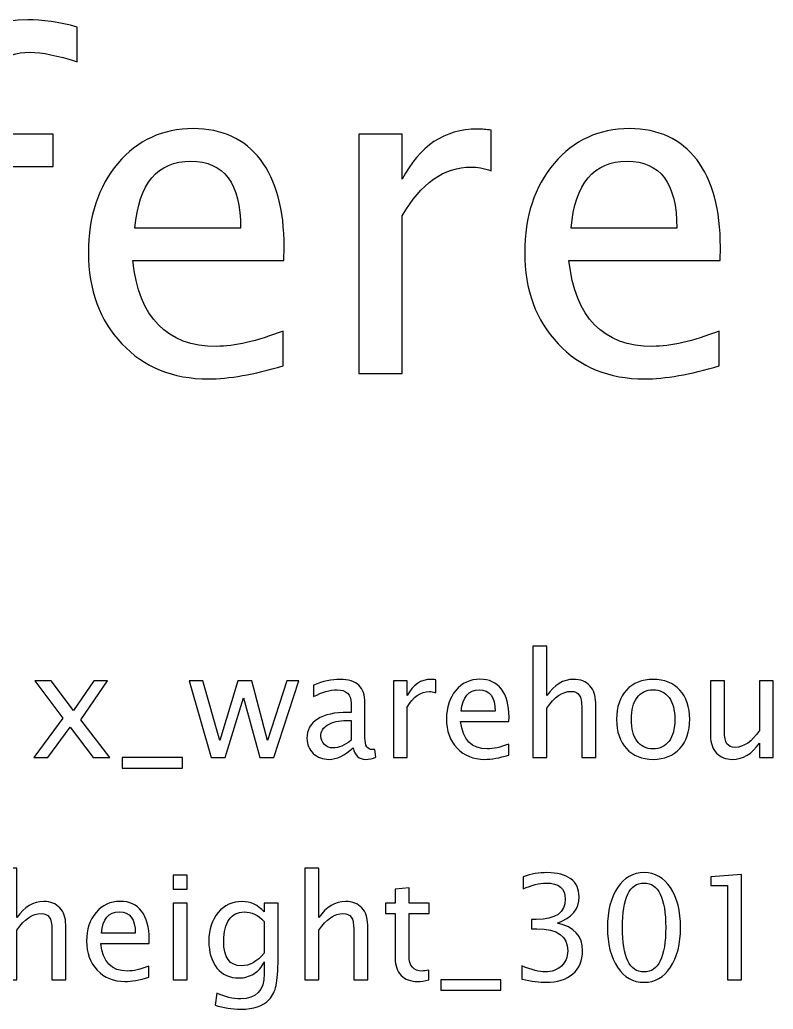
# Model space of a CAD drawing. Header units: centimetres. Extents: x -57 to 52, y -52 to 59.
# Drawn here: x -35.51 to -26.68, y 40.22 to 51.81 of the extents above; entities that cross this region are included whole.
import ezdxf

# ---------------------------------------------------------------- set-up
doc = ezdxf.new("R2010")
doc.units = ezdxf.units.CM
doc.header["$MEASUREMENT"] = 0
doc.layers.add('Layer 1', color=7, linetype='Continuous')

msp = doc.modelspace()

# ---------------------------------------------------------------- linework, layer by layer
at = {"layer": 'Layer 1'}
for points, knots in [([(-36.33189, 47.67044), (-36.33189, 47.67044), (-36.33189, 50.09402), (-36.33189, 50.09402), (-36.33189, 50.09402), (-36.33189, 50.09402), (-36.72965, 50.09402), (-36.72965, 50.09402), (-36.72965, 50.09402), (-36.72965, 50.09402), (-36.72965, 50.47503), (-36.72965, 50.47503), (-36.72965, 50.47503), (-36.72965, 50.47503), (-36.33189, 50.47503), (-36.33189, 50.47503), (-36.33189, 50.47503), (-36.33189, 50.47503), (-36.33189, 50.81105), (-36.33189, 50.81105), (-36.33189, 50.81105), (-36.33189, 51.47956), (-36.02674, 51.81382), (-35.41643, 51.81382), (-35.41643, 51.81382), (-35.24533, 51.81382), (-35.05131, 51.7856), (-34.83435, 51.72915), (-34.83435, 51.72915), (-34.83435, 51.72915), (-34.83435, 51.32169), (-34.83435, 51.32169), (-34.83435, 51.32169), (-35.06453, 51.39578), (-35.24886, 51.43282), (-35.38733, 51.43282), (-35.38733, 51.43282), (-35.55578, 51.43282), (-35.67043, 51.39313), (-35.73129, 51.31287), (-35.73129, 51.31287), (-35.79302, 51.23262), (-35.82389, 51.08357), (-35.82389, 50.86573), (-35.82389, 50.86573), (-35.82389, 50.86573), (-35.82389, 50.47503), (-35.82389, 50.47503), (-35.82389, 50.47503), (-35.82389, 50.47503), (-35.11922, 50.47503), (-35.11922, 50.47503), (-35.11922, 50.47503), (-35.11922, 50.47503), (-35.11922, 50.09402), (-35.11922, 50.09402), (-35.11922, 50.09402), (-35.11922, 50.09402), (-35.82389, 50.09402), (-35.82389, 50.09402), (-35.82389, 50.09402), (-35.82389, 50.09402), (-35.82389, 47.67044), (-35.82389, 47.67044), (-35.82389, 47.67044), (-35.82389, 47.67044), (-36.33189, 47.67044), (-36.33189, 47.67044)], [0, 0, 0, 0, 0.05555556, 0.05555556, 0.05555556, 0.05555556, 0.11111111, 0.11111111, 0.11111111, 0.11111111, 0.16666667, 0.16666667, 0.16666667, 0.16666667, 0.22222222, 0.22222222, 0.22222222, 0.22222222, 0.27777778, 0.27777778, 0.27777778, 0.27777778, 0.33333333, 0.33333333, 0.33333333, 0.33333333, 0.38888889, 0.38888889, 0.38888889, 0.38888889, 0.44444444, 0.44444444, 0.44444444, 0.44444444, 0.5, 0.5, 0.5, 0.5, 0.55555556, 0.55555556, 0.55555556, 0.55555556, 0.61111111, 0.61111111, 0.61111111, 0.61111111, 0.66666667, 0.66666667, 0.66666667, 0.66666667, 0.72222222, 0.72222222, 0.72222222, 0.72222222, 0.77777778, 0.77777778, 0.77777778, 0.77777778, 0.83333333, 0.83333333, 0.83333333, 0.83333333, 0.88888889, 0.88888889, 0.88888889, 0.88888889, 1, 1, 1, 1]), ([(-32.42311, 47.7604), (-32.76442, 47.65809), (-33.05635, 47.60694), (-33.29976, 47.60694), (-33.29976, 47.60694), (-33.71516, 47.60694), (-34.05294, 47.74452), (-34.31312, 48.01881), (-34.31312, 48.01881), (-34.57329, 48.29309), (-34.70382, 48.64852), (-34.70382, 49.08596), (-34.70382, 49.08596), (-34.70382, 49.51018), (-34.58917, 49.85855), (-34.35898, 50.13107), (-34.35898, 50.13107), (-34.12879, 50.40271), (-33.83422, 50.53853), (-33.47527, 50.53853), (-33.47527, 50.53853), (-33.13572, 50.53853), (-32.8729, 50.4177), (-32.68769, 50.17605), (-32.68769, 50.17605), (-32.50249, 49.93439), (-32.40988, 49.5922), (-32.40988, 49.14858), (-32.40988, 49.14858), (-32.40988, 49.14858), (-32.41253, 48.99336), (-32.41253, 48.99336), (-32.41253, 48.99336), (-32.41253, 48.99336), (-34.18524, 48.99336), (-34.18524, 48.99336), (-34.18524, 48.99336), (-34.11115, 48.32308), (-33.78395, 47.98794), (-33.20451, 47.98794), (-33.20451, 47.98794), (-32.99196, 47.98794), (-32.73179, 48.04791), (-32.42311, 48.16786), (-32.42311, 48.16786), (-32.42311, 48.16786), (-32.42311, 47.7604), (-32.42311, 47.7604)], [0, 0, 0, 0, 0.07692308, 0.07692308, 0.07692308, 0.07692308, 0.15384615, 0.15384615, 0.15384615, 0.15384615, 0.23076923, 0.23076923, 0.23076923, 0.23076923, 0.30769231, 0.30769231, 0.30769231, 0.30769231, 0.38461538, 0.38461538, 0.38461538, 0.38461538, 0.46153846, 0.46153846, 0.46153846, 0.46153846, 0.53846154, 0.53846154, 0.53846154, 0.53846154, 0.61538462, 0.61538462, 0.61538462, 0.61538462, 0.69230769, 0.69230769, 0.69230769, 0.69230769, 0.76923077, 0.76923077, 0.76923077, 0.76923077, 0.84615385, 0.84615385, 0.84615385, 0.84615385, 1, 1, 1, 1]), ([(-27.3096, 47.7604), (-27.65091, 47.65809), (-27.94284, 47.60694), (-28.18625, 47.60694), (-28.18625, 47.60694), (-28.60165, 47.60694), (-28.93943, 47.74452), (-29.19961, 48.01881), (-29.19961, 48.01881), (-29.45978, 48.29309), (-29.59031, 48.64852), (-29.59031, 49.08596), (-29.59031, 49.08596), (-29.59031, 49.51018), (-29.47566, 49.85855), (-29.24547, 50.13107), (-29.24547, 50.13107), (-29.01528, 50.40271), (-28.72071, 50.53853), (-28.36176, 50.53853), (-28.36176, 50.53853), (-28.02221, 50.53853), (-27.75939, 50.4177), (-27.57418, 50.17605), (-27.57418, 50.17605), (-27.38898, 49.93439), (-27.29637, 49.5922), (-27.29637, 49.14858), (-27.29637, 49.14858), (-27.29637, 49.14858), (-27.29902, 48.99336), (-27.29902, 48.99336), (-27.29902, 48.99336), (-27.29902, 48.99336), (-29.07173, 48.99336), (-29.07173, 48.99336), (-29.07173, 48.99336), (-28.99764, 48.32308), (-28.67044, 47.98794), (-28.091, 47.98794), (-28.091, 47.98794), (-27.87845, 47.98794), (-27.61828, 48.04791), (-27.3096, 48.16786), (-27.3096, 48.16786), (-27.3096, 48.16786), (-27.3096, 47.7604), (-27.3096, 47.7604)], [0, 0, 0, 0, 0.07692308, 0.07692308, 0.07692308, 0.07692308, 0.15384615, 0.15384615, 0.15384615, 0.15384615, 0.23076923, 0.23076923, 0.23076923, 0.23076923, 0.30769231, 0.30769231, 0.30769231, 0.30769231, 0.38461538, 0.38461538, 0.38461538, 0.38461538, 0.46153846, 0.46153846, 0.46153846, 0.46153846, 0.53846154, 0.53846154, 0.53846154, 0.53846154, 0.61538462, 0.61538462, 0.61538462, 0.61538462, 0.69230769, 0.69230769, 0.69230769, 0.69230769, 0.76923077, 0.76923077, 0.76923077, 0.76923077, 0.84615385, 0.84615385, 0.84615385, 0.84615385, 1, 1, 1, 1]), ([(-31.53323, 47.67044), (-31.53323, 47.67044), (-31.53323, 50.47503), (-31.53323, 50.47503), (-31.53323, 50.47503), (-31.53323, 50.47503), (-31.02523, 50.47503), (-31.02523, 50.47503), (-31.02523, 50.47503), (-31.02523, 50.47503), (-31.02523, 49.94498), (-31.02523, 49.94498), (-31.02523, 49.94498), (-30.82326, 50.33744), (-30.53046, 50.53323), (-30.14593, 50.53323), (-30.14593, 50.53323), (-30.0939, 50.53323), (-30.03921, 50.52882), (-29.98277, 50.52), (-29.98277, 50.52), (-29.98277, 50.52), (-29.98277, 50.04464), (-29.98277, 50.04464), (-29.98277, 50.04464), (-30.07096, 50.07374), (-30.14858, 50.08873), (-30.2156, 50.08873), (-30.2156, 50.08873), (-30.5384, 50.08873), (-30.80827, 49.89823), (-31.02523, 49.51635), (-31.02523, 49.51635), (-31.02523, 49.51635), (-31.02523, 47.67044), (-31.02523, 47.67044), (-31.02523, 47.67044), (-31.02523, 47.67044), (-31.53323, 47.67044), (-31.53323, 47.67044)], [0, 0, 0, 0, 0.09090909, 0.09090909, 0.09090909, 0.09090909, 0.18181818, 0.18181818, 0.18181818, 0.18181818, 0.27272727, 0.27272727, 0.27272727, 0.27272727, 0.36363636, 0.36363636, 0.36363636, 0.36363636, 0.45454545, 0.45454545, 0.45454545, 0.45454545, 0.54545455, 0.54545455, 0.54545455, 0.54545455, 0.63636364, 0.63636364, 0.63636364, 0.63636364, 0.72727273, 0.72727273, 0.72727273, 0.72727273, 0.81818182, 0.81818182, 0.81818182, 0.81818182, 1, 1, 1, 1]), ([(-34.15878, 49.37436), (-34.15878, 49.37436), (-32.92053, 49.37436), (-32.92053, 49.37436), (-32.92053, 49.37436), (-32.92053, 49.89647), (-33.11544, 50.15752), (-33.50437, 50.15752), (-33.50437, 50.15752), (-33.89596, 50.15752), (-34.1138, 49.89647), (-34.15878, 49.37436)], [0, 0, 0, 0, 0.25, 0.25, 0.25, 0.25, 0.5, 0.5, 0.5, 0.5, 1, 1, 1, 1]), ([(-29.04527, 49.37436), (-29.04527, 49.37436), (-27.80702, 49.37436), (-27.80702, 49.37436), (-27.80702, 49.37436), (-27.80702, 49.89647), (-28.00193, 50.15752), (-28.39086, 50.15752), (-28.39086, 50.15752), (-28.78245, 50.15752), (-29.00029, 49.89647), (-29.04527, 49.37436)], [0, 0, 0, 0, 0.25, 0.25, 0.25, 0.25, 0.5, 0.5, 0.5, 0.5, 1, 1, 1, 1]), ([(-29.49319, 43.17044), (-29.49319, 43.17044), (-29.49319, 44.476), (-29.49319, 44.476), (-29.49319, 44.476), (-29.49319, 44.476), (-29.33063, 44.476), (-29.33063, 44.476), (-29.33063, 44.476), (-29.33063, 44.476), (-29.33063, 43.89829), (-29.33063, 43.89829), (-29.33063, 43.89829), (-29.24455, 44.02388), (-29.139, 44.08653), (-29.01426, 44.08653), (-29.01426, 44.08653), (-28.9358, 44.08653), (-28.87343, 44.06198), (-28.82743, 44.01259), (-28.82743, 44.01259), (-28.78143, 43.96348), (-28.75829, 43.89716), (-28.75829, 43.81419), (-28.75829, 43.81419), (-28.75829, 43.81419), (-28.75829, 43.17044), (-28.75829, 43.17044), (-28.75829, 43.17044), (-28.75829, 43.17044), (-28.92084, 43.17044), (-28.92084, 43.17044), (-28.92084, 43.17044), (-28.92084, 43.17044), (-28.92084, 43.76113), (-28.92084, 43.76113), (-28.92084, 43.76113), (-28.92084, 43.82773), (-28.93072, 43.87515), (-28.9502, 43.90337), (-28.9502, 43.90337), (-28.96995, 43.93187), (-29.00241, 43.94599), (-29.04784, 43.94599), (-29.04784, 43.94599), (-29.14775, 43.94599), (-29.24201, 43.88079), (-29.33063, 43.75041), (-29.33063, 43.75041), (-29.33063, 43.75041), (-29.33063, 43.17044), (-29.33063, 43.17044), (-29.33063, 43.17044), (-29.33063, 43.17044), (-29.49319, 43.17044), (-29.49319, 43.17044)], [0, 0, 0, 0, 0.06666667, 0.06666667, 0.06666667, 0.06666667, 0.13333333, 0.13333333, 0.13333333, 0.13333333, 0.2, 0.2, 0.2, 0.2, 0.26666667, 0.26666667, 0.26666667, 0.26666667, 0.33333333, 0.33333333, 0.33333333, 0.33333333, 0.4, 0.4, 0.4, 0.4, 0.46666667, 0.46666667, 0.46666667, 0.46666667, 0.53333333, 0.53333333, 0.53333333, 0.53333333, 0.6, 0.6, 0.6, 0.6, 0.66666667, 0.66666667, 0.66666667, 0.66666667, 0.73333333, 0.73333333, 0.73333333, 0.73333333, 0.8, 0.8, 0.8, 0.8, 0.86666667, 0.86666667, 0.86666667, 0.86666667, 1, 1, 1, 1]), ([(-35.34422, 43.17044), (-35.34422, 43.17044), (-35.00245, 43.63357), (-35.00245, 43.63357), (-35.00245, 43.63357), (-35.00245, 43.63357), (-35.33406, 44.0679), (-35.33406, 44.0679), (-35.33406, 44.0679), (-35.33406, 44.0679), (-35.14017, 44.0679), (-35.14017, 44.0679), (-35.14017, 44.0679), (-35.14017, 44.0679), (-34.87827, 43.72218), (-34.87827, 43.72218), (-34.87827, 43.72218), (-34.87827, 43.72218), (-34.6412, 44.0679), (-34.6412, 44.0679), (-34.6412, 44.0679), (-34.6412, 44.0679), (-34.48231, 44.0679), (-34.48231, 44.0679), (-34.48231, 44.0679), (-34.48231, 44.0679), (-34.79276, 43.61268), (-34.79276, 43.61268), (-34.79276, 43.61268), (-34.79276, 43.61268), (-34.45522, 43.17044), (-34.45522, 43.17044), (-34.45522, 43.17044), (-34.45522, 43.17044), (-34.6491, 43.17044), (-34.6491, 43.17044), (-34.6491, 43.17044), (-34.6491, 43.17044), (-34.91947, 43.52604), (-34.91947, 43.52604), (-34.91947, 43.52604), (-34.91947, 43.52604), (-35.18109, 43.17044), (-35.18109, 43.17044), (-35.18109, 43.17044), (-35.18109, 43.17044), (-35.34422, 43.17044), (-35.34422, 43.17044)], [0, 0, 0, 0, 0.07692308, 0.07692308, 0.07692308, 0.07692308, 0.15384615, 0.15384615, 0.15384615, 0.15384615, 0.23076923, 0.23076923, 0.23076923, 0.23076923, 0.30769231, 0.30769231, 0.30769231, 0.30769231, 0.38461538, 0.38461538, 0.38461538, 0.38461538, 0.46153846, 0.46153846, 0.46153846, 0.46153846, 0.53846154, 0.53846154, 0.53846154, 0.53846154, 0.61538462, 0.61538462, 0.61538462, 0.61538462, 0.69230769, 0.69230769, 0.69230769, 0.69230769, 0.76923077, 0.76923077, 0.76923077, 0.76923077, 0.84615385, 0.84615385, 0.84615385, 0.84615385, 1, 1, 1, 1]), ([(-33.26423, 43.17044), (-33.26423, 43.17044), (-33.52162, 44.0679), (-33.52162, 44.0679), (-33.52162, 44.0679), (-33.52162, 44.0679), (-33.36301, 44.0679), (-33.36301, 44.0679), (-33.36301, 44.0679), (-33.36301, 44.0679), (-33.16574, 43.3711), (-33.16574, 43.3711), (-33.16574, 43.3711), (-33.16574, 43.3711), (-32.95294, 44.0679), (-32.95294, 44.0679), (-32.95294, 44.0679), (-32.95294, 44.0679), (-32.79038, 44.0679), (-32.79038, 44.0679), (-32.79038, 44.0679), (-32.79038, 44.0679), (-32.60327, 43.37223), (-32.60327, 43.37223), (-32.60327, 43.37223), (-32.60327, 43.37223), (-32.37693, 44.0679), (-32.37693, 44.0679), (-32.37693, 44.0679), (-32.37693, 44.0679), (-32.23808, 44.0679), (-32.23808, 44.0679), (-32.23808, 44.0679), (-32.23808, 44.0679), (-32.53102, 43.17044), (-32.53102, 43.17044), (-32.53102, 43.17044), (-32.53102, 43.17044), (-32.69358, 43.17044), (-32.69358, 43.17044), (-32.69358, 43.17044), (-32.69358, 43.17044), (-32.88606, 43.87035), (-32.88606, 43.87035), (-32.88606, 43.87035), (-32.88606, 43.87035), (-33.10167, 43.17044), (-33.10167, 43.17044), (-33.10167, 43.17044), (-33.10167, 43.17044), (-33.26423, 43.17044), (-33.26423, 43.17044)], [0, 0, 0, 0, 0.07142857, 0.07142857, 0.07142857, 0.07142857, 0.14285714, 0.14285714, 0.14285714, 0.14285714, 0.21428571, 0.21428571, 0.21428571, 0.21428571, 0.28571429, 0.28571429, 0.28571429, 0.28571429, 0.35714286, 0.35714286, 0.35714286, 0.35714286, 0.42857143, 0.42857143, 0.42857143, 0.42857143, 0.5, 0.5, 0.5, 0.5, 0.57142857, 0.57142857, 0.57142857, 0.57142857, 0.64285714, 0.64285714, 0.64285714, 0.64285714, 0.71428571, 0.71428571, 0.71428571, 0.71428571, 0.78571429, 0.78571429, 0.78571429, 0.78571429, 0.85714286, 0.85714286, 0.85714286, 0.85714286, 1, 1, 1, 1]), ([(-31.60195, 43.28474), (-31.6996, 43.19499), (-31.79358, 43.15012), (-31.88389, 43.15012), (-31.88389, 43.15012), (-31.95811, 43.15012), (-32.01992, 43.17326), (-32.06874, 43.21983), (-32.06874, 43.21983), (-32.11785, 43.2664), (-32.1424, 43.3251), (-32.1424, 43.39594), (-32.1424, 43.39594), (-32.1424, 43.49387), (-32.1012, 43.56922), (-32.01879, 43.62171), (-32.01879, 43.62171), (-31.93638, 43.67421), (-31.81813, 43.70045), (-31.66404, 43.70045), (-31.66404, 43.70045), (-31.66404, 43.70045), (-31.62594, 43.70045), (-31.62594, 43.70045), (-31.62594, 43.70045), (-31.62594, 43.70045), (-31.62594, 43.80854), (-31.62594, 43.80854), (-31.62594, 43.80854), (-31.62594, 43.91268), (-31.68012, 43.96461), (-31.78878, 43.96461), (-31.78878, 43.96461), (-31.87288, 43.96461), (-31.96489, 43.93808), (-32.06451, 43.88503), (-32.06451, 43.88503), (-32.06451, 43.88503), (-32.06451, 44.0188), (-32.06451, 44.0188), (-32.06451, 44.0188), (-31.95501, 44.06395), (-31.85172, 44.08653), (-31.75491, 44.08653), (-31.75491, 44.08653), (-31.65529, 44.08653), (-31.58163, 44.06395), (-31.5345, 44.01852), (-31.5345, 44.01852), (-31.48708, 43.97308), (-31.46338, 43.90309), (-31.46338, 43.80854), (-31.46338, 43.80854), (-31.46338, 43.80854), (-31.46338, 43.40299), (-31.46338, 43.40299), (-31.46338, 43.40299), (-31.46338, 43.31014), (-31.43487, 43.26357), (-31.37758, 43.26357), (-31.37758, 43.26357), (-31.37053, 43.26357), (-31.36009, 43.2647), (-31.34626, 43.26696), (-31.34626, 43.26696), (-31.34626, 43.26696), (-31.33469, 43.17665), (-31.33469, 43.17665), (-31.33469, 43.17665), (-31.37166, 43.15887), (-31.4123, 43.15012), (-31.45689, 43.15012), (-31.45689, 43.15012), (-31.5328, 43.15012), (-31.58106, 43.19499), (-31.60195, 43.28474)], [0, 0, 0, 0, 0.05, 0.05, 0.05, 0.05, 0.1, 0.1, 0.1, 0.1, 0.15, 0.15, 0.15, 0.15, 0.2, 0.2, 0.2, 0.2, 0.25, 0.25, 0.25, 0.25, 0.3, 0.3, 0.3, 0.3, 0.35, 0.35, 0.35, 0.35, 0.4, 0.4, 0.4, 0.4, 0.45, 0.45, 0.45, 0.45, 0.5, 0.5, 0.5, 0.5, 0.55, 0.55, 0.55, 0.55, 0.6, 0.6, 0.6, 0.6, 0.65, 0.65, 0.65, 0.65, 0.7, 0.7, 0.7, 0.7, 0.75, 0.75, 0.75, 0.75, 0.8, 0.8, 0.8, 0.8, 0.85, 0.85, 0.85, 0.85, 0.9, 0.9, 0.9, 0.9, 1, 1, 1, 1]), ([(-31.12951, 43.17044), (-31.12951, 43.17044), (-31.12951, 44.0679), (-31.12951, 44.0679), (-31.12951, 44.0679), (-31.12951, 44.0679), (-30.96695, 44.0679), (-30.96695, 44.0679), (-30.96695, 44.0679), (-30.96695, 44.0679), (-30.96695, 43.89829), (-30.96695, 43.89829), (-30.96695, 43.89829), (-30.90232, 44.02388), (-30.80862, 44.08653), (-30.68558, 44.08653), (-30.68558, 44.08653), (-30.66892, 44.08653), (-30.65143, 44.08512), (-30.63336, 44.0823), (-30.63336, 44.0823), (-30.63336, 44.0823), (-30.63336, 43.93018), (-30.63336, 43.93018), (-30.63336, 43.93018), (-30.66159, 43.93949), (-30.68642, 43.94429), (-30.70787, 43.94429), (-30.70787, 43.94429), (-30.81116, 43.94429), (-30.89752, 43.88333), (-30.96695, 43.76113), (-30.96695, 43.76113), (-30.96695, 43.76113), (-30.96695, 43.17044), (-30.96695, 43.17044), (-30.96695, 43.17044), (-30.96695, 43.17044), (-31.12951, 43.17044), (-31.12951, 43.17044)], [0, 0, 0, 0, 0.09090909, 0.09090909, 0.09090909, 0.09090909, 0.18181818, 0.18181818, 0.18181818, 0.18181818, 0.27272727, 0.27272727, 0.27272727, 0.27272727, 0.36363636, 0.36363636, 0.36363636, 0.36363636, 0.45454545, 0.45454545, 0.45454545, 0.45454545, 0.54545455, 0.54545455, 0.54545455, 0.54545455, 0.63636364, 0.63636364, 0.63636364, 0.63636364, 0.72727273, 0.72727273, 0.72727273, 0.72727273, 0.81818182, 0.81818182, 0.81818182, 0.81818182, 1, 1, 1, 1]), ([(-29.77795, 43.19923), (-29.88717, 43.16649), (-29.98059, 43.15012), (-30.05848, 43.15012), (-30.05848, 43.15012), (-30.19141, 43.15012), (-30.2995, 43.19415), (-30.38276, 43.28192), (-30.38276, 43.28192), (-30.46601, 43.36969), (-30.50778, 43.48342), (-30.50778, 43.62341), (-30.50778, 43.62341), (-30.50778, 43.75915), (-30.47109, 43.87063), (-30.39743, 43.95784), (-30.39743, 43.95784), (-30.32377, 44.04476), (-30.22951, 44.08822), (-30.11465, 44.08822), (-30.11465, 44.08822), (-30.00599, 44.08822), (-29.92189, 44.04956), (-29.86262, 43.97223), (-29.86262, 43.97223), (-29.80335, 43.8949), (-29.77372, 43.7854), (-29.77372, 43.64344), (-29.77372, 43.64344), (-29.77372, 43.64344), (-29.77457, 43.59377), (-29.77457, 43.59377), (-29.77457, 43.59377), (-29.77457, 43.59377), (-30.34183, 43.59377), (-30.34183, 43.59377), (-30.34183, 43.59377), (-30.31813, 43.37928), (-30.21342, 43.27204), (-30.028, 43.27204), (-30.028, 43.27204), (-29.95999, 43.27204), (-29.87673, 43.29123), (-29.77795, 43.32961), (-29.77795, 43.32961), (-29.77795, 43.32961), (-29.77795, 43.19923), (-29.77795, 43.19923)], [0, 0, 0, 0, 0.07692308, 0.07692308, 0.07692308, 0.07692308, 0.15384615, 0.15384615, 0.15384615, 0.15384615, 0.23076923, 0.23076923, 0.23076923, 0.23076923, 0.30769231, 0.30769231, 0.30769231, 0.30769231, 0.38461538, 0.38461538, 0.38461538, 0.38461538, 0.46153846, 0.46153846, 0.46153846, 0.46153846, 0.53846154, 0.53846154, 0.53846154, 0.53846154, 0.61538462, 0.61538462, 0.61538462, 0.61538462, 0.69230769, 0.69230769, 0.69230769, 0.69230769, 0.76923077, 0.76923077, 0.76923077, 0.76923077, 0.84615385, 0.84615385, 0.84615385, 0.84615385, 1, 1, 1, 1]), ([(-28.08491, 43.15012), (-28.21671, 43.15012), (-28.32113, 43.19217), (-28.39789, 43.27627), (-28.39789, 43.27627), (-28.47494, 43.36038), (-28.51332, 43.47467), (-28.51332, 43.61889), (-28.51332, 43.61889), (-28.51332, 43.76282), (-28.47494, 43.87684), (-28.39789, 43.96066), (-28.39789, 43.96066), (-28.32113, 44.04448), (-28.21671, 44.08653), (-28.08491, 44.08653), (-28.08491, 44.08653), (-27.95311, 44.08653), (-27.84869, 44.04448), (-27.77192, 43.96066), (-27.77192, 43.96066), (-27.69488, 43.87684), (-27.6565, 43.76282), (-27.6565, 43.61889), (-27.6565, 43.61889), (-27.6565, 43.47467), (-27.69488, 43.36038), (-27.77192, 43.27627), (-27.77192, 43.27627), (-27.84869, 43.19217), (-27.95311, 43.15012), (-28.08491, 43.15012)], [0, 0, 0, 0, 0.11111111, 0.11111111, 0.11111111, 0.11111111, 0.22222222, 0.22222222, 0.22222222, 0.22222222, 0.33333333, 0.33333333, 0.33333333, 0.33333333, 0.44444444, 0.44444444, 0.44444444, 0.44444444, 0.55555556, 0.55555556, 0.55555556, 0.55555556, 0.66666667, 0.66666667, 0.66666667, 0.66666667, 0.77777778, 0.77777778, 0.77777778, 0.77777778, 1, 1, 1, 1]), ([(-26.83974, 43.17044), (-26.83974, 43.17044), (-26.83974, 43.33921), (-26.83974, 43.33921), (-26.83974, 43.33921), (-26.92639, 43.21306), (-27.03166, 43.15012), (-27.15527, 43.15012), (-27.15527, 43.15012), (-27.23373, 43.15012), (-27.2961, 43.17467), (-27.34238, 43.22406), (-27.34238, 43.22406), (-27.38895, 43.27345), (-27.41209, 43.33977), (-27.41209, 43.42359), (-27.41209, 43.42359), (-27.41209, 43.42359), (-27.41209, 44.0679), (-27.41209, 44.0679), (-27.41209, 44.0679), (-27.41209, 44.0679), (-27.24953, 44.0679), (-27.24953, 44.0679), (-27.24953, 44.0679), (-27.24953, 44.0679), (-27.24953, 43.47665), (-27.24953, 43.47665), (-27.24953, 43.47665), (-27.24953, 43.4092), (-27.23965, 43.3615), (-27.22018, 43.33328), (-27.22018, 43.33328), (-27.20042, 43.30478), (-27.16769, 43.29067), (-27.12168, 43.29067), (-27.12168, 43.29067), (-27.02234, 43.29067), (-26.92808, 43.35586), (-26.83974, 43.48653), (-26.83974, 43.48653), (-26.83974, 43.48653), (-26.83974, 44.0679), (-26.83974, 44.0679), (-26.83974, 44.0679), (-26.83974, 44.0679), (-26.67719, 44.0679), (-26.67719, 44.0679), (-26.67719, 44.0679), (-26.67719, 44.0679), (-26.67719, 43.17044), (-26.67719, 43.17044), (-26.67719, 43.17044), (-26.67719, 43.17044), (-26.83974, 43.17044), (-26.83974, 43.17044)], [0, 0, 0, 0, 0.06666667, 0.06666667, 0.06666667, 0.06666667, 0.13333333, 0.13333333, 0.13333333, 0.13333333, 0.2, 0.2, 0.2, 0.2, 0.26666667, 0.26666667, 0.26666667, 0.26666667, 0.33333333, 0.33333333, 0.33333333, 0.33333333, 0.4, 0.4, 0.4, 0.4, 0.46666667, 0.46666667, 0.46666667, 0.46666667, 0.53333333, 0.53333333, 0.53333333, 0.53333333, 0.6, 0.6, 0.6, 0.6, 0.66666667, 0.66666667, 0.66666667, 0.66666667, 0.73333333, 0.73333333, 0.73333333, 0.73333333, 0.8, 0.8, 0.8, 0.8, 0.86666667, 0.86666667, 0.86666667, 0.86666667, 1, 1, 1, 1]), ([(-30.33337, 43.71569), (-30.33337, 43.71569), (-29.93713, 43.71569), (-29.93713, 43.71569), (-29.93713, 43.71569), (-29.93713, 43.88277), (-29.9995, 43.96631), (-30.12396, 43.96631), (-30.12396, 43.96631), (-30.24927, 43.96631), (-30.31897, 43.88277), (-30.33337, 43.71569)], [0, 0, 0, 0, 0.25, 0.25, 0.25, 0.25, 0.5, 0.5, 0.5, 0.5, 1, 1, 1, 1]), ([(-28.08519, 43.27204), (-28.00476, 43.27204), (-27.9421, 43.30224), (-27.89751, 43.36292), (-27.89751, 43.36292), (-27.8532, 43.42331), (-27.83091, 43.50882), (-27.83091, 43.61889), (-27.83091, 43.61889), (-27.83091, 43.72867), (-27.8532, 43.81391), (-27.89751, 43.8743), (-27.89751, 43.8743), (-27.9421, 43.93441), (-28.00476, 43.96461), (-28.08519, 43.96461), (-28.08519, 43.96461), (-28.16591, 43.96461), (-28.22856, 43.93441), (-28.27259, 43.8743), (-28.27259, 43.8743), (-28.31689, 43.81391), (-28.33891, 43.72867), (-28.33891, 43.61889), (-28.33891, 43.61889), (-28.33891, 43.50882), (-28.31689, 43.42331), (-28.27259, 43.36292), (-28.27259, 43.36292), (-28.22856, 43.30224), (-28.16591, 43.27204), (-28.08519, 43.27204)], [0, 0, 0, 0, 0.11111111, 0.11111111, 0.11111111, 0.11111111, 0.22222222, 0.22222222, 0.22222222, 0.22222222, 0.33333333, 0.33333333, 0.33333333, 0.33333333, 0.44444444, 0.44444444, 0.44444444, 0.44444444, 0.55555556, 0.55555556, 0.55555556, 0.55555556, 0.66666667, 0.66666667, 0.66666667, 0.66666667, 0.77777778, 0.77777778, 0.77777778, 0.77777778, 1, 1, 1, 1]), ([(-31.62594, 43.37336), (-31.62594, 43.37336), (-31.62594, 43.60393), (-31.62594, 43.60393), (-31.62594, 43.60393), (-31.62594, 43.60393), (-31.67815, 43.60563), (-31.67815, 43.60563), (-31.67815, 43.60563), (-31.76846, 43.60563), (-31.84127, 43.58897), (-31.89687, 43.55567), (-31.89687, 43.55567), (-31.95219, 43.52209), (-31.97984, 43.47778), (-31.97984, 43.42246), (-31.97984, 43.42246), (-31.97984, 43.3838), (-31.96601, 43.35106), (-31.93864, 43.32425), (-31.93864, 43.32425), (-31.91098, 43.29744), (-31.8774, 43.28389), (-31.8376, 43.28389), (-31.8376, 43.28389), (-31.76987, 43.28389), (-31.69932, 43.31381), (-31.62594, 43.37336)], [0, 0, 0, 0, 0.125, 0.125, 0.125, 0.125, 0.25, 0.25, 0.25, 0.25, 0.375, 0.375, 0.375, 0.375, 0.5, 0.5, 0.5, 0.5, 0.625, 0.625, 0.625, 0.625, 0.75, 0.75, 0.75, 0.75, 1, 1, 1, 1]), ([(-34.30733, 43.04852), (-34.30733, 43.04852), (-34.30733, 43.17044), (-34.30733, 43.17044), (-34.30733, 43.17044), (-34.30733, 43.17044), (-33.6029, 43.17044), (-33.6029, 43.17044), (-33.6029, 43.17044), (-33.6029, 43.17044), (-33.6029, 43.04852), (-33.6029, 43.04852), (-33.6029, 43.04852), (-33.6029, 43.04852), (-34.30733, 43.04852), (-34.30733, 43.04852)], [0, 0, 0, 0, 0.2, 0.2, 0.2, 0.2, 0.4, 0.4, 0.4, 0.4, 0.6, 0.6, 0.6, 0.6, 1, 1, 1, 1]), ([(-35.70546, 40.56835), (-35.70546, 40.56835), (-35.70546, 41.87391), (-35.70546, 41.87391), (-35.70546, 41.87391), (-35.70546, 41.87391), (-35.5429, 41.87391), (-35.5429, 41.87391), (-35.5429, 41.87391), (-35.5429, 41.87391), (-35.5429, 41.2962), (-35.5429, 41.2962), (-35.5429, 41.2962), (-35.45682, 41.42179), (-35.35127, 41.48444), (-35.22653, 41.48444), (-35.22653, 41.48444), (-35.14807, 41.48444), (-35.0857, 41.45989), (-35.0397, 41.4105), (-35.0397, 41.4105), (-34.9937, 41.36139), (-34.97056, 41.29507), (-34.97056, 41.2121), (-34.97056, 41.2121), (-34.97056, 41.2121), (-34.97056, 40.56835), (-34.97056, 40.56835), (-34.97056, 40.56835), (-34.97056, 40.56835), (-35.13311, 40.56835), (-35.13311, 40.56835), (-35.13311, 40.56835), (-35.13311, 40.56835), (-35.13311, 41.15904), (-35.13311, 41.15904), (-35.13311, 41.15904), (-35.13311, 41.22564), (-35.14299, 41.27306), (-35.16247, 41.30128), (-35.16247, 41.30128), (-35.18222, 41.32978), (-35.21468, 41.3439), (-35.26011, 41.3439), (-35.26011, 41.3439), (-35.36002, 41.3439), (-35.45428, 41.2787), (-35.5429, 41.14832), (-35.5429, 41.14832), (-35.5429, 41.14832), (-35.5429, 40.56835), (-35.5429, 40.56835), (-35.5429, 40.56835), (-35.5429, 40.56835), (-35.70546, 40.56835), (-35.70546, 40.56835)], [0, 0, 0, 0, 0.06666667, 0.06666667, 0.06666667, 0.06666667, 0.13333333, 0.13333333, 0.13333333, 0.13333333, 0.2, 0.2, 0.2, 0.2, 0.26666667, 0.26666667, 0.26666667, 0.26666667, 0.33333333, 0.33333333, 0.33333333, 0.33333333, 0.4, 0.4, 0.4, 0.4, 0.46666667, 0.46666667, 0.46666667, 0.46666667, 0.53333333, 0.53333333, 0.53333333, 0.53333333, 0.6, 0.6, 0.6, 0.6, 0.66666667, 0.66666667, 0.66666667, 0.66666667, 0.73333333, 0.73333333, 0.73333333, 0.73333333, 0.8, 0.8, 0.8, 0.8, 0.86666667, 0.86666667, 0.86666667, 0.86666667, 1, 1, 1, 1]), ([(-32.16584, 40.56835), (-32.16584, 40.56835), (-32.16584, 41.87391), (-32.16584, 41.87391), (-32.16584, 41.87391), (-32.16584, 41.87391), (-32.00328, 41.87391), (-32.00328, 41.87391), (-32.00328, 41.87391), (-32.00328, 41.87391), (-32.00328, 41.2962), (-32.00328, 41.2962), (-32.00328, 41.2962), (-31.9172, 41.42179), (-31.81165, 41.48444), (-31.68691, 41.48444), (-31.68691, 41.48444), (-31.60845, 41.48444), (-31.54608, 41.45989), (-31.50008, 41.4105), (-31.50008, 41.4105), (-31.45408, 41.36139), (-31.43094, 41.29507), (-31.43094, 41.2121), (-31.43094, 41.2121), (-31.43094, 41.2121), (-31.43094, 40.56835), (-31.43094, 40.56835), (-31.43094, 40.56835), (-31.43094, 40.56835), (-31.59349, 40.56835), (-31.59349, 40.56835), (-31.59349, 40.56835), (-31.59349, 40.56835), (-31.59349, 41.15904), (-31.59349, 41.15904), (-31.59349, 41.15904), (-31.59349, 41.22564), (-31.60337, 41.27306), (-31.62285, 41.30128), (-31.62285, 41.30128), (-31.6426, 41.32978), (-31.67506, 41.3439), (-31.72049, 41.3439), (-31.72049, 41.3439), (-31.8204, 41.3439), (-31.91466, 41.2787), (-32.00328, 41.14832), (-32.00328, 41.14832), (-32.00328, 41.14832), (-32.00328, 40.56835), (-32.00328, 40.56835), (-32.00328, 40.56835), (-32.00328, 40.56835), (-32.16584, 40.56835), (-32.16584, 40.56835)], [0, 0, 0, 0, 0.06666667, 0.06666667, 0.06666667, 0.06666667, 0.13333333, 0.13333333, 0.13333333, 0.13333333, 0.2, 0.2, 0.2, 0.2, 0.26666667, 0.26666667, 0.26666667, 0.26666667, 0.33333333, 0.33333333, 0.33333333, 0.33333333, 0.4, 0.4, 0.4, 0.4, 0.46666667, 0.46666667, 0.46666667, 0.46666667, 0.53333333, 0.53333333, 0.53333333, 0.53333333, 0.6, 0.6, 0.6, 0.6, 0.66666667, 0.66666667, 0.66666667, 0.66666667, 0.73333333, 0.73333333, 0.73333333, 0.73333333, 0.8, 0.8, 0.8, 0.8, 0.86666667, 0.86666667, 0.86666667, 0.86666667, 1, 1, 1, 1]), ([(-33.711, 41.63007), (-33.711, 41.63007), (-33.711, 41.79263), (-33.711, 41.79263), (-33.711, 41.79263), (-33.711, 41.79263), (-33.54844, 41.79263), (-33.54844, 41.79263), (-33.54844, 41.79263), (-33.54844, 41.79263), (-33.54844, 41.63007), (-33.54844, 41.63007), (-33.54844, 41.63007), (-33.54844, 41.63007), (-33.711, 41.63007), (-33.711, 41.63007)], [0, 0, 0, 0, 0.2, 0.2, 0.2, 0.2, 0.4, 0.4, 0.4, 0.4, 0.6, 0.6, 0.6, 0.6, 1, 1, 1, 1]), ([(-29.62471, 40.57682), (-29.62471, 40.57682), (-29.62471, 40.72922), (-29.62471, 40.72922), (-29.62471, 40.72922), (-29.50844, 40.68293), (-29.41728, 40.65979), (-29.35039, 40.65979), (-29.35039, 40.65979), (-29.27165, 40.65979), (-29.20815, 40.68237), (-29.15933, 40.72781), (-29.15933, 40.72781), (-29.1105, 40.77324), (-29.08623, 40.83251), (-29.08623, 40.90532), (-29.08623, 40.90532), (-29.08623, 41.07804), (-29.20646, 41.1644), (-29.44691, 41.1644), (-29.44691, 41.1644), (-29.44691, 41.1644), (-29.51126, 41.1644), (-29.51126, 41.1644), (-29.51126, 41.1644), (-29.51126, 41.1644), (-29.51126, 41.27362), (-29.51126, 41.27362), (-29.51126, 41.27362), (-29.51126, 41.27362), (-29.45425, 41.27447), (-29.45425, 41.27447), (-29.45425, 41.27447), (-29.22819, 41.27447), (-29.11502, 41.35406), (-29.11502, 41.51351), (-29.11502, 41.51351), (-29.11502, 41.63853), (-29.19009, 41.70119), (-29.33995, 41.70119), (-29.33995, 41.70119), (-29.42038, 41.70119), (-29.50956, 41.67805), (-29.60778, 41.63176), (-29.60778, 41.63176), (-29.60778, 41.63176), (-29.60778, 41.774), (-29.60778, 41.774), (-29.60778, 41.774), (-29.51154, 41.80674), (-29.41869, 41.82311), (-29.32951, 41.82311), (-29.32951, 41.82311), (-29.20815, 41.82311), (-29.11474, 41.79884), (-29.04982, 41.75029), (-29.04982, 41.75029), (-28.98491, 41.70203), (-28.95246, 41.63176), (-28.95246, 41.53976), (-28.95246, 41.53976), (-28.95246, 41.39611), (-29.03741, 41.29366), (-29.20759, 41.2327), (-29.20759, 41.2327), (-29.01031, 41.1867), (-28.91182, 41.07861), (-28.91182, 40.90786), (-28.91182, 40.90786), (-28.91182, 40.79272), (-28.94992, 40.70212), (-29.02584, 40.63637), (-29.02584, 40.63637), (-29.10175, 40.57061), (-29.20618, 40.53787), (-29.33882, 40.53787), (-29.33882, 40.53787), (-29.41446, 40.53787), (-29.50956, 40.55085), (-29.62471, 40.57682)], [0, 0, 0, 0, 0.04761905, 0.04761905, 0.04761905, 0.04761905, 0.0952381, 0.0952381, 0.0952381, 0.0952381, 0.14285714, 0.14285714, 0.14285714, 0.14285714, 0.19047619, 0.19047619, 0.19047619, 0.19047619, 0.23809524, 0.23809524, 0.23809524, 0.23809524, 0.28571429, 0.28571429, 0.28571429, 0.28571429, 0.33333333, 0.33333333, 0.33333333, 0.33333333, 0.38095238, 0.38095238, 0.38095238, 0.38095238, 0.42857143, 0.42857143, 0.42857143, 0.42857143, 0.47619048, 0.47619048, 0.47619048, 0.47619048, 0.52380952, 0.52380952, 0.52380952, 0.52380952, 0.57142857, 0.57142857, 0.57142857, 0.57142857, 0.61904762, 0.61904762, 0.61904762, 0.61904762, 0.66666667, 0.66666667, 0.66666667, 0.66666667, 0.71428571, 0.71428571, 0.71428571, 0.71428571, 0.76190476, 0.76190476, 0.76190476, 0.76190476, 0.80952381, 0.80952381, 0.80952381, 0.80952381, 0.85714286, 0.85714286, 0.85714286, 0.85714286, 0.9047619, 0.9047619, 0.9047619, 0.9047619, 1, 1, 1, 1]), ([(-28.19159, 40.53787), (-28.32, 40.53787), (-28.42357, 40.59685), (-28.50203, 40.71454), (-28.50203, 40.71454), (-28.58077, 40.83223), (-28.62, 40.98745), (-28.62, 41.18049), (-28.62, 41.18049), (-28.62, 41.37353), (-28.58077, 41.52875), (-28.50203, 41.64644), (-28.50203, 41.64644), (-28.42357, 41.76412), (-28.32, 41.82311), (-28.19159, 41.82311), (-28.19159, 41.82311), (-28.06261, 41.82311), (-27.95904, 41.76441), (-27.88058, 41.647), (-27.88058, 41.647), (-27.8024, 41.5296), (-27.76318, 41.37409), (-27.76318, 41.18049), (-27.76318, 41.18049), (-27.76318, 40.98745), (-27.8024, 40.83223), (-27.88058, 40.71454), (-27.88058, 40.71454), (-27.95904, 40.59685), (-28.06261, 40.53787), (-28.19159, 40.53787)], [0, 0, 0, 0, 0.11111111, 0.11111111, 0.11111111, 0.11111111, 0.22222222, 0.22222222, 0.22222222, 0.22222222, 0.33333333, 0.33333333, 0.33333333, 0.33333333, 0.44444444, 0.44444444, 0.44444444, 0.44444444, 0.55555556, 0.55555556, 0.55555556, 0.55555556, 0.66666667, 0.66666667, 0.66666667, 0.66666667, 0.77777778, 0.77777778, 0.77777778, 0.77777778, 1, 1, 1, 1]), ([(-27.21228, 40.56835), (-27.21228, 40.56835), (-27.21228, 41.67071), (-27.21228, 41.67071), (-27.21228, 41.67071), (-27.21228, 41.67071), (-27.40701, 41.67071), (-27.40701, 41.67071), (-27.40701, 41.67071), (-27.40701, 41.67071), (-27.40701, 41.77231), (-27.40701, 41.77231), (-27.40701, 41.77231), (-27.40701, 41.77231), (-27.04972, 41.80279), (-27.04972, 41.80279), (-27.04972, 41.80279), (-27.04972, 41.80279), (-27.04972, 40.56835), (-27.04972, 40.56835), (-27.04972, 40.56835), (-27.04972, 40.56835), (-27.21228, 40.56835), (-27.21228, 40.56835)], [0, 0, 0, 0, 0.14285714, 0.14285714, 0.14285714, 0.14285714, 0.28571429, 0.28571429, 0.28571429, 0.28571429, 0.42857143, 0.42857143, 0.42857143, 0.42857143, 0.57142857, 0.57142857, 0.57142857, 0.57142857, 0.71428571, 0.71428571, 0.71428571, 0.71428571, 1, 1, 1, 1]), ([(-30.71353, 40.56863), (-30.76377, 40.5548), (-30.80751, 40.54803), (-30.84448, 40.54803), (-30.84448, 40.54803), (-30.92746, 40.54803), (-30.99208, 40.57174), (-31.03837, 40.61915), (-31.03837, 40.61915), (-31.08493, 40.66656), (-31.10808, 40.73232), (-31.10808, 40.81671), (-31.10808, 40.81671), (-31.10808, 40.81671), (-31.10808, 41.3439), (-31.10808, 41.3439), (-31.10808, 41.3439), (-31.10808, 41.3439), (-31.2204, 41.3439), (-31.2204, 41.3439), (-31.2204, 41.3439), (-31.2204, 41.3439), (-31.2204, 41.46581), (-31.2204, 41.46581), (-31.2204, 41.46581), (-31.2204, 41.46581), (-31.10808, 41.46581), (-31.10808, 41.46581), (-31.10808, 41.46581), (-31.10808, 41.46581), (-31.10808, 41.62809), (-31.10808, 41.62809), (-31.10808, 41.62809), (-31.10808, 41.62809), (-30.94552, 41.64361), (-30.94552, 41.64361), (-30.94552, 41.64361), (-30.94552, 41.64361), (-30.94552, 41.46581), (-30.94552, 41.46581), (-30.94552, 41.46581), (-30.94552, 41.46581), (-30.71014, 41.46581), (-30.71014, 41.46581), (-30.71014, 41.46581), (-30.71014, 41.46581), (-30.71014, 41.3439), (-30.71014, 41.3439), (-30.71014, 41.3439), (-30.71014, 41.3439), (-30.94552, 41.3439), (-30.94552, 41.3439), (-30.94552, 41.3439), (-30.94552, 41.3439), (-30.94552, 40.84606), (-30.94552, 40.84606), (-30.94552, 40.84606), (-30.94552, 40.72865), (-30.89444, 40.66995), (-30.79255, 40.66995), (-30.79255, 40.66995), (-30.77082, 40.66995), (-30.74458, 40.67362), (-30.71353, 40.68067), (-30.71353, 40.68067), (-30.71353, 40.68067), (-30.71353, 40.56863), (-30.71353, 40.56863)], [0, 0, 0, 0, 0.05555556, 0.05555556, 0.05555556, 0.05555556, 0.11111111, 0.11111111, 0.11111111, 0.11111111, 0.16666667, 0.16666667, 0.16666667, 0.16666667, 0.22222222, 0.22222222, 0.22222222, 0.22222222, 0.27777778, 0.27777778, 0.27777778, 0.27777778, 0.33333333, 0.33333333, 0.33333333, 0.33333333, 0.38888889, 0.38888889, 0.38888889, 0.38888889, 0.44444444, 0.44444444, 0.44444444, 0.44444444, 0.5, 0.5, 0.5, 0.5, 0.55555556, 0.55555556, 0.55555556, 0.55555556, 0.61111111, 0.61111111, 0.61111111, 0.61111111, 0.66666667, 0.66666667, 0.66666667, 0.66666667, 0.72222222, 0.72222222, 0.72222222, 0.72222222, 0.77777778, 0.77777778, 0.77777778, 0.77777778, 0.83333333, 0.83333333, 0.83333333, 0.83333333, 0.88888889, 0.88888889, 0.88888889, 0.88888889, 1, 1, 1, 1]), ([(-28.19187, 40.65979), (-28.02225, 40.65979), (-27.93759, 40.83336), (-27.93759, 41.18049), (-27.93759, 41.18049), (-27.93759, 41.52762), (-28.02225, 41.70119), (-28.19187, 41.70119), (-28.19187, 41.70119), (-28.36092, 41.70119), (-28.44559, 41.52762), (-28.44559, 41.18049), (-28.44559, 41.18049), (-28.44559, 40.83336), (-28.36092, 40.65979), (-28.19187, 40.65979)], [0, 0, 0, 0, 0.2, 0.2, 0.2, 0.2, 0.4, 0.4, 0.4, 0.4, 0.6, 0.6, 0.6, 0.6, 1, 1, 1, 1]), ([(-33.99576, 40.59714), (-34.10498, 40.5644), (-34.1984, 40.54803), (-34.27629, 40.54803), (-34.27629, 40.54803), (-34.40922, 40.54803), (-34.51731, 40.59206), (-34.60057, 40.67983), (-34.60057, 40.67983), (-34.68382, 40.7676), (-34.72559, 40.88133), (-34.72559, 41.02132), (-34.72559, 41.02132), (-34.72559, 41.15706), (-34.6889, 41.26854), (-34.61524, 41.35575), (-34.61524, 41.35575), (-34.54158, 41.44267), (-34.44732, 41.48613), (-34.33246, 41.48613), (-34.33246, 41.48613), (-34.2238, 41.48613), (-34.1397, 41.44747), (-34.08043, 41.37014), (-34.08043, 41.37014), (-34.02116, 41.29281), (-33.99153, 41.18331), (-33.99153, 41.04135), (-33.99153, 41.04135), (-33.99153, 41.04135), (-33.99238, 40.99168), (-33.99238, 40.99168), (-33.99238, 40.99168), (-33.99238, 40.99168), (-34.55964, 40.99168), (-34.55964, 40.99168), (-34.55964, 40.99168), (-34.53594, 40.77719), (-34.43123, 40.66995), (-34.24581, 40.66995), (-34.24581, 40.66995), (-34.1778, 40.66995), (-34.09454, 40.68914), (-33.99576, 40.72752), (-33.99576, 40.72752), (-33.99576, 40.72752), (-33.99576, 40.59714), (-33.99576, 40.59714)], [0, 0, 0, 0, 0.07692308, 0.07692308, 0.07692308, 0.07692308, 0.15384615, 0.15384615, 0.15384615, 0.15384615, 0.23076923, 0.23076923, 0.23076923, 0.23076923, 0.30769231, 0.30769231, 0.30769231, 0.30769231, 0.38461538, 0.38461538, 0.38461538, 0.38461538, 0.46153846, 0.46153846, 0.46153846, 0.46153846, 0.53846154, 0.53846154, 0.53846154, 0.53846154, 0.61538462, 0.61538462, 0.61538462, 0.61538462, 0.69230769, 0.69230769, 0.69230769, 0.69230769, 0.76923077, 0.76923077, 0.76923077, 0.76923077, 0.84615385, 0.84615385, 0.84615385, 0.84615385, 1, 1, 1, 1]), ([(-33.711, 40.56835), (-33.711, 40.56835), (-33.711, 41.46581), (-33.711, 41.46581), (-33.711, 41.46581), (-33.711, 41.46581), (-33.54844, 41.46581), (-33.54844, 41.46581), (-33.54844, 41.46581), (-33.54844, 41.46581), (-33.54844, 40.56835), (-33.54844, 40.56835), (-33.54844, 40.56835), (-33.54844, 40.56835), (-33.711, 40.56835), (-33.711, 40.56835)], [0, 0, 0, 0, 0.2, 0.2, 0.2, 0.2, 0.4, 0.4, 0.4, 0.4, 0.6, 0.6, 0.6, 0.6, 1, 1, 1, 1]), ([(-33.21824, 40.27032), (-33.21824, 40.27032), (-33.19905, 40.41087), (-33.19905, 40.41087), (-33.19905, 40.41087), (-33.10479, 40.36684), (-33.01138, 40.34483), (-32.91909, 40.34483), (-32.91909, 40.34483), (-32.73593, 40.34483), (-32.6442, 40.44191), (-32.6442, 40.6358), (-32.6442, 40.6358), (-32.6442, 40.6358), (-32.6442, 40.77691), (-32.6442, 40.77691), (-32.6442, 40.77691), (-32.67243, 40.71736), (-32.7125, 40.67136), (-32.76471, 40.63834), (-32.76471, 40.63834), (-32.81692, 40.60532), (-32.87506, 40.58867), (-32.93913, 40.58867), (-32.93913, 40.58867), (-33.04778, 40.58867), (-33.13386, 40.62762), (-33.19736, 40.70551), (-33.19736, 40.70551), (-33.26086, 40.7834), (-33.29275, 40.88895), (-33.29275, 41.02216), (-33.29275, 41.02216), (-33.29275, 41.15848), (-33.25663, 41.26967), (-33.18438, 41.35575), (-33.18438, 41.35575), (-33.11185, 41.44154), (-33.01843, 41.48444), (-32.90357, 41.48444), (-32.90357, 41.48444), (-32.8031, 41.48444), (-32.71645, 41.4438), (-32.6442, 41.36224), (-32.6442, 41.36224), (-32.6442, 41.36224), (-32.6442, 41.46581), (-32.6442, 41.46581), (-32.6442, 41.46581), (-32.6442, 41.46581), (-32.48165, 41.46581), (-32.48165, 41.46581), (-32.48165, 41.46581), (-32.48165, 41.46581), (-32.48165, 40.81332), (-32.48165, 40.81332), (-32.48165, 40.81332), (-32.48165, 40.67305), (-32.48898, 40.5692), (-32.50366, 40.50175), (-32.50366, 40.50175), (-32.51805, 40.43429), (-32.54571, 40.37898), (-32.58578, 40.33608), (-32.58578, 40.33608), (-32.6569, 40.26073), (-32.7681, 40.22291), (-32.91909, 40.22291), (-32.91909, 40.22291), (-33.02266, 40.22291), (-33.12229, 40.23872), (-33.21824, 40.27032)], [0, 0, 0, 0, 0.05263158, 0.05263158, 0.05263158, 0.05263158, 0.10526316, 0.10526316, 0.10526316, 0.10526316, 0.15789474, 0.15789474, 0.15789474, 0.15789474, 0.21052632, 0.21052632, 0.21052632, 0.21052632, 0.26315789, 0.26315789, 0.26315789, 0.26315789, 0.31578947, 0.31578947, 0.31578947, 0.31578947, 0.36842105, 0.36842105, 0.36842105, 0.36842105, 0.42105263, 0.42105263, 0.42105263, 0.42105263, 0.47368421, 0.47368421, 0.47368421, 0.47368421, 0.52631579, 0.52631579, 0.52631579, 0.52631579, 0.57894737, 0.57894737, 0.57894737, 0.57894737, 0.63157895, 0.63157895, 0.63157895, 0.63157895, 0.68421053, 0.68421053, 0.68421053, 0.68421053, 0.73684211, 0.73684211, 0.73684211, 0.73684211, 0.78947368, 0.78947368, 0.78947368, 0.78947368, 0.84210526, 0.84210526, 0.84210526, 0.84210526, 0.89473684, 0.89473684, 0.89473684, 0.89473684, 1, 1, 1, 1]), ([(-34.55118, 41.1136), (-34.55118, 41.1136), (-34.15494, 41.1136), (-34.15494, 41.1136), (-34.15494, 41.1136), (-34.15494, 41.28068), (-34.21731, 41.36422), (-34.34177, 41.36422), (-34.34177, 41.36422), (-34.46708, 41.36422), (-34.53678, 41.28068), (-34.55118, 41.1136)], [0, 0, 0, 0, 0.25, 0.25, 0.25, 0.25, 0.5, 0.5, 0.5, 0.5, 1, 1, 1, 1]), ([(-32.6442, 40.87879), (-32.6442, 40.87879), (-32.6442, 41.25104), (-32.6442, 41.25104), (-32.6442, 41.25104), (-32.71589, 41.32527), (-32.79406, 41.36252), (-32.87845, 41.36252), (-32.87845, 41.36252), (-32.95352, 41.36252), (-33.01222, 41.33261), (-33.05456, 41.27249), (-33.05456, 41.27249), (-33.09717, 41.21266), (-33.11834, 41.12941), (-33.11834, 41.02329), (-33.11834, 41.02329), (-33.11834, 40.82828), (-33.04919, 40.73091), (-32.91062, 40.73091), (-32.91062, 40.73091), (-32.81636, 40.73091), (-32.72746, 40.7803), (-32.6442, 40.87879)], [0, 0, 0, 0, 0.14285714, 0.14285714, 0.14285714, 0.14285714, 0.28571429, 0.28571429, 0.28571429, 0.28571429, 0.42857143, 0.42857143, 0.42857143, 0.42857143, 0.57142857, 0.57142857, 0.57142857, 0.57142857, 0.71428571, 0.71428571, 0.71428571, 0.71428571, 1, 1, 1, 1]), ([(-30.57298, 40.44643), (-30.57298, 40.44643), (-30.57298, 40.56835), (-30.57298, 40.56835), (-30.57298, 40.56835), (-30.57298, 40.56835), (-29.86855, 40.56835), (-29.86855, 40.56835), (-29.86855, 40.56835), (-29.86855, 40.56835), (-29.86855, 40.44643), (-29.86855, 40.44643), (-29.86855, 40.44643), (-29.86855, 40.44643), (-30.57298, 40.44643), (-30.57298, 40.44643)], [0, 0, 0, 0, 0.2, 0.2, 0.2, 0.2, 0.4, 0.4, 0.4, 0.4, 0.6, 0.6, 0.6, 0.6, 1, 1, 1, 1])]:
    msp.add_open_spline(points, degree=3, knots=knots, dxfattribs=at)

doc.saveas('drawing.dxf')
